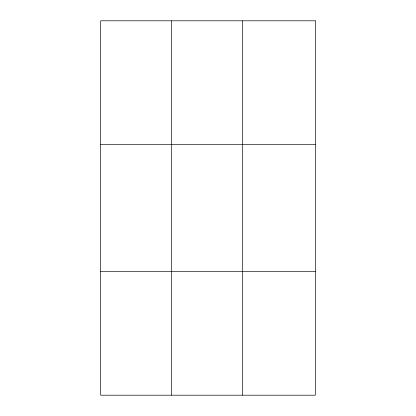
<?xml version="1.0" encoding="UTF-8"?>
<svg xmlns="http://www.w3.org/2000/svg" width="416" height="416" viewBox="0 0 416 416"><rect width="100%" height="100%" fill="white"/><g stroke="black" fill="none" stroke-linecap="round" stroke-linejoin="round"><path stroke-width="0.62" d="M171.506 395.2L171.506 20.8M242.346 395.2L242.346 20.8M100.667 144.352L315.333 144.352M100.667 271.648L315.333 271.648M315.333 20.8L315.333 395.2L100.667 395.2L100.667 20.8L315.333 20.8"/></g></svg>
